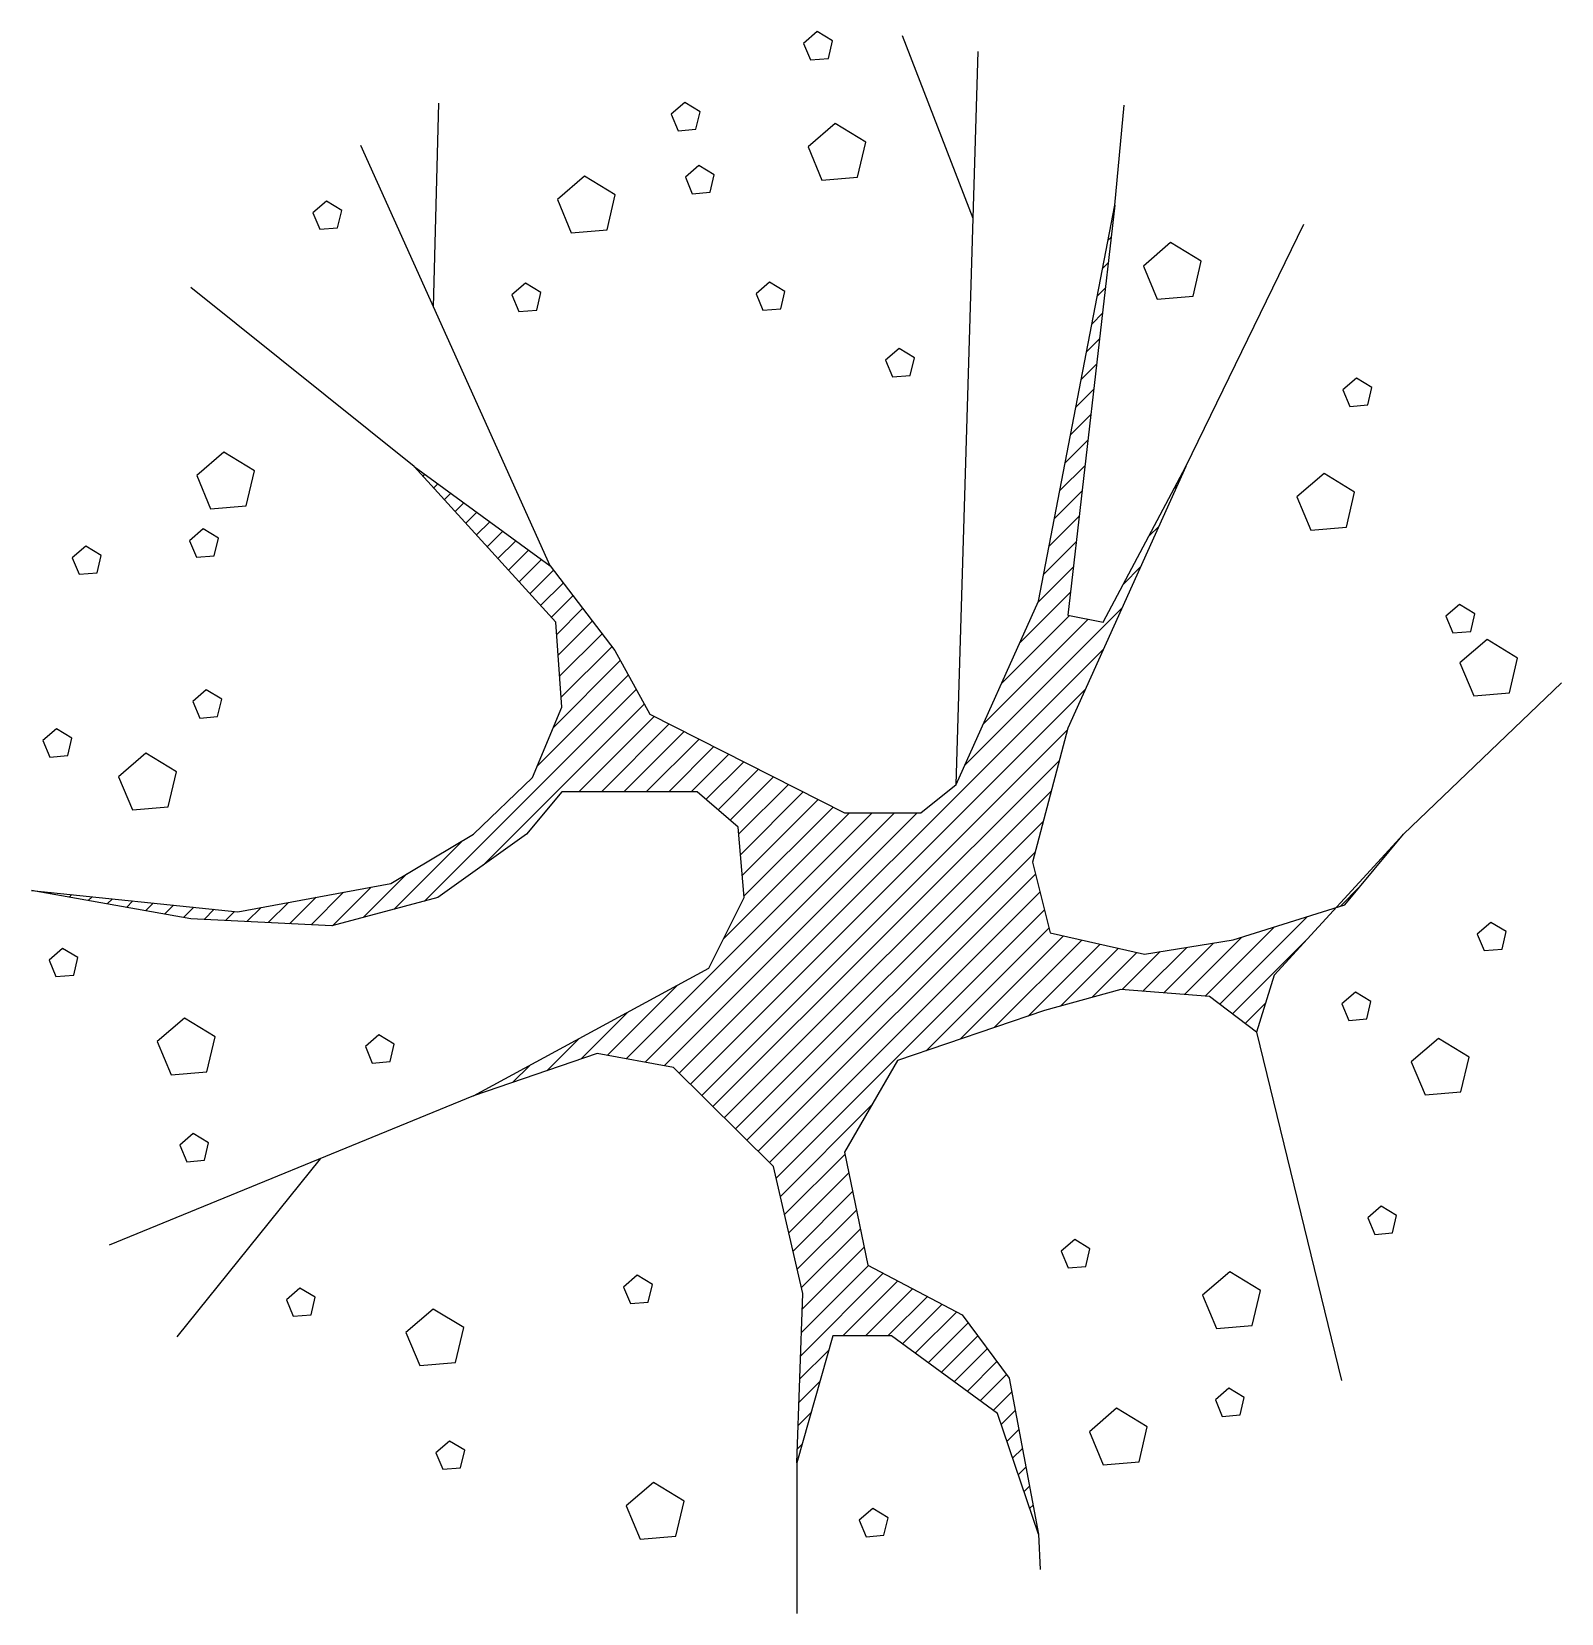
# Model space of a CAD drawing. Extents: x 8 to 490, y 9 to 507.
import ezdxf

# ---------------------------------------------------------------- set-up
doc = ezdxf.new("R2010")
doc.units = 0
doc.header["$LTSCALE"] = 25
doc.header["$MEASUREMENT"] = 0
doc.layers.get('0').update_dxf_attribs({"linetype": 'CONTINUOUS'})

msp = doc.modelspace()

# ---------------------------------------------------------------- linework, layer by layer
at = {"color": 0, "linetype": 'ByBlock'}
for p, q in [((304.96, 448.45), (282.72, 505.93)), ((299.61, 270.08), (306.53, 501)), ((135.05, 420.54), (136.66, 484.78)), ((349.6, 452.62), (352.51, 484.15)), ((171.72, 339.02), (112.17, 471.42)), ((325.53, 327.9), (349.6, 452.62)), ((349.6, 452.62), (334.79, 323.46)), ((349.16, 450.34), (349.37, 450.54)), ((371.96, 370.33), (409.11, 446.61)), ((347.47, 441.58), (348.45, 442.56)), ((345.78, 432.82), (347.53, 434.57)), ((128.99, 370.33), (58.57, 426.72)), ((344.09, 424.05), (346.62, 426.58)), ((342.4, 415.29), (345.7, 418.59)), ((340.71, 406.53), (344.79, 410.61)), ((281.63, 407.45), (277.35, 403.77)), ((277.35, 403.77), (279.53, 398.56)), ((286.45, 404.52), (281.63, 407.45)), ((285.16, 399.02), (286.45, 404.52)), ((279.53, 398.56), (285.16, 399.02)), ((339.02, 397.77), (343.87, 402.62)), ((337.33, 389.01), (342.95, 394.63)), ((335.64, 380.24), (342.04, 386.65)), ((333.94, 371.48), (341.12, 378.66)), ((128.99, 370.33), (171.72, 339.02)), ((173.57, 321.23), (128.99, 370.33)), ((332.25, 362.72), (340.21, 370.67)), ((371.96, 370.33), (334.79, 287.87)), ((345.9, 321.23), (371.96, 370.33)), ((131.76, 367.28), (132.34, 367.87)), ((135.12, 363.58), (136.43, 364.88)), ((368.28, 363.39), (369.29, 364.4)), ((138.49, 359.87), (140.51, 361.89)), ((141.85, 356.16), (144.59, 358.9)), ((330.56, 353.96), (339.29, 362.69)), ((145.22, 352.46), (148.67, 355.91)), ((328.87, 345.2), (338.37, 354.7)), ((148.58, 348.75), (152.75, 352.92)), ((151.95, 345.05), (156.83, 349.93)), ((360.28, 348.32), (363.49, 351.53)), ((155.31, 341.34), (160.91, 346.94)), ((158.68, 337.63), (164.99, 343.95)), ((327.18, 336.43), (337.46, 346.71)), ((162.04, 333.93), (169.07, 340.96)), ((171.72, 339.02), (192.08, 312.34)), ((165.41, 330.22), (172.79, 337.61)), ((325.38, 327.56), (336.54, 338.72)), ((352.28, 333.25), (357.68, 338.65)), ((168.77, 326.52), (175.85, 333.6)), ((172.14, 322.81), (178.92, 329.59)), ((319.64, 314.75), (335.63, 330.74)), ((173.83, 317.43), (181.98, 325.58)), ((299.61, 270.08), (325.53, 327.9)), ((302.4, 276.3), (351.88, 325.78)), ((175.42, 294.54), (173.57, 321.23)), ((174.29, 310.82), (185.04, 321.57)), ((308.15, 289.11), (341.2, 322.17)), ((313.89, 301.93), (335.31, 323.35)), ((334.79, 323.46), (345.9, 321.23)), ((174.75, 304.21), (188.1, 317.56)), ((172.7, 288.02), (193.84, 309.16)), ((175.21, 297.6), (191.16, 313.55)), ((192.08, 312.34), (203.19, 292.32)), ((212.37, 179.2), (346.07, 312.9)), ((167.66, 275.91), (196.37, 304.62)), ((132.2, 233.38), (198.89, 300.07)), ((215.93, 175.68), (340.27, 300.03)), ((440.47, 254.51), (490.16, 302.18)), ((150.52, 244.62), (201.42, 295.52)), ((166.16, 272.3), (175.42, 294.54)), ((180.82, 267.86), (204.58, 291.61)), ((187.89, 267.86), (209.27, 289.23)), ((203.19, 292.32), (264.43, 261.18)), ((194.96, 267.86), (213.96, 286.85)), ((202.04, 267.86), (218.64, 284.46)), ((219.48, 172.16), (334.65, 287.33)), ((334.79, 287.87), (323.68, 245.62)), ((209.11, 267.86), (223.33, 282.08)), ((216.18, 267.86), (228.02, 279.7)), ((220.83, 265.44), (232.71, 277.32)), ((223.03, 168.65), (332.13, 277.74)), ((224.63, 262.17), (237.39, 274.93)), ((147.65, 254.51), (166.16, 272.3)), ((228.44, 258.9), (242.08, 272.55)), ((231.15, 254.54), (246.77, 270.17)), ((288.5, 261.18), (299.61, 270.08)), ((175.42, 267.86), (164.31, 254.51)), ((218, 267.86), (175.42, 267.86)), ((230.96, 256.74), (218, 267.86)), ((226.59, 165.13), (329.61, 268.15)), ((231.69, 248.01), (251.46, 267.78)), ((232.23, 241.49), (256.15, 265.4)), ((195.67, 183.71), (273.14, 261.18)), ((201.64, 182.61), (280.22, 261.18)), ((207.61, 181.5), (287.29, 261.18)), ((226.26, 221.37), (266.07, 261.18)), ((232.78, 234.96), (260.83, 263.02)), ((264.43, 261.18), (288.5, 261.18)), ((121.58, 238.95), (147.65, 254.51)), ((164.31, 254.51), (136.39, 234.5)), ((230.14, 161.62), (327.08, 258.56)), ((232.82, 234.5), (230.96, 256.74)), ((440.47, 254.51), (399.74, 210.03)), ((421.96, 232.27), (440.47, 254.51)), ((122.55, 230.8), (144.22, 252.46)), ((233.7, 158.1), (324.56, 248.96)), ((323.68, 245.62), (329.24, 223.38)), ((112.91, 228.23), (126.66, 241.98)), ((237.25, 154.58), (324.6, 241.93)), ((58.63, 227.83), (8.5, 236.72)), ((8.5, 236.72), (73.44, 230.05)), ((14.31, 235.69), (14.7, 236.08)), ((20.31, 234.63), (21.11, 235.43)), ((26.32, 233.56), (27.52, 234.77)), ((73.44, 230.05), (121.58, 238.95)), ((89.74, 226.27), (98.07, 234.6)), ((96.47, 225.93), (106.74, 236.2)), ((136.39, 234.5), (103.07, 225.6)), ((103.26, 225.65), (115.42, 237.81)), ((221.71, 212.26), (232.82, 234.5)), ((240.81, 151.07), (326.02, 236.27)), ((420.57, 231.84), (426.65, 237.92)), ((32.32, 232.49), (33.94, 234.11)), ((38.33, 231.43), (40.35, 233.45)), ((44.33, 230.36), (46.76, 232.79)), ((50.34, 229.3), (53.17, 232.13)), ((56.34, 228.23), (59.59, 231.47)), ((62.8, 227.62), (66, 230.81)), ((69.53, 227.28), (72.41, 230.16)), ((76.27, 226.94), (80.72, 231.39)), ((83, 226.61), (89.39, 233)), ((242.93, 146.12), (327.43, 230.62)), ((386.78, 221.15), (421.96, 232.27)), ((103.07, 225.6), (58.63, 227.83)), ((290.13, 186.25), (328.84, 224.96)), ((378.06, 203.47), (399.89, 225.3)), ((382.58, 200.91), (410.23, 228.57)), ((300.84, 189.89), (333.4, 222.44)), ((311.56, 193.53), (339.17, 221.14)), ((322.27, 197.17), (344.94, 219.84)), ((329.24, 223.38), (358.86, 216.71)), ((358.86, 216.71), (386.78, 221.15)), ((364.96, 204.51), (380.63, 220.17)), ((371.51, 203.99), (389.56, 222.03)), ((386.59, 197.86), (410.25, 221.51)), ((332.5, 200.33), (350.71, 218.54)), ((342.28, 203.04), (356.48, 217.24)), ((351.86, 205.55), (363.8, 217.49)), ((358.41, 205.03), (372.21, 218.83)), ((147.65, 172.05), (221.71, 212.26)), ((399.74, 210.03), (394.18, 192.07)), ((189.7, 184.81), (211.73, 206.84)), ((351.46, 205.59), (327.39, 198.91)), ((379.37, 203.36), (351.46, 205.59)), ((394.18, 192.07), (379.37, 203.36)), ((390.61, 194.8), (397, 201.2)), ((181.49, 183.67), (196.26, 198.45)), ((327.39, 198.91), (281.1, 183.17)), ((170.72, 179.97), (180.8, 190.05)), ((394.18, 192.07), (420.94, 82.42)), ((186.53, 185.4), (147.65, 172.05)), ((210.6, 180.95), (186.53, 185.4)), ((159.95, 176.28), (165.33, 181.65)), ((242.07, 149.82), (210.6, 180.95)), ((281.1, 183.17), (264.43, 154.26)), ((147.65, 172.05), (32.86, 124.98)), ((149.19, 172.58), (149.86, 173.26)), ((244.26, 140.37), (272.99, 169.1)), ((99.34, 152.24), (54.24, 96.11)), ((251.33, 109.78), (242.07, 149.82)), ((245.59, 134.63), (264.57, 153.61)), ((264.43, 154.26), (271.84, 118.68)), ((246.91, 128.89), (265.79, 147.76)), ((248.24, 123.14), (267.01, 141.91)), ((249.57, 117.4), (268.22, 136.06)), ((250.9, 111.66), (269.44, 130.2)), ((251.16, 104.85), (270.66, 124.35)), ((250.65, 90.2), (276.62, 116.17)), ((250.91, 97.52), (271.98, 118.6)), ((271.84, 118.68), (301.46, 103.11)), ((249.48, 56.41), (251.33, 109.78)), ((263.96, 96.44), (281.26, 113.73)), ((271.03, 96.44), (285.89, 111.3)), ((278.11, 96.44), (290.53, 108.86)), ((282.67, 93.93), (295.16, 106.42)), ((286.74, 90.94), (299.8, 103.99)), ((290.82, 87.94), (303.39, 100.51)), ((301.46, 103.11), (316.28, 83.1)), ((260.73, 96.44), (249.48, 56.41)), ((279.25, 96.44), (260.73, 96.44)), ((312.57, 71.98), (279.25, 96.44)), ((294.9, 84.95), (306.4, 96.45)), ((250.4, 82.87), (259.47, 91.94)), ((298.98, 81.96), (309.4, 92.38)), ((303.05, 78.96), (312.41, 88.32)), ((250.14, 75.55), (256.7, 82.11)), ((307.13, 75.97), (315.42, 84.26)), ((316.28, 83.1), (325.53, 34)), ((311.21, 72.98), (317.08, 78.84)), ((249.89, 68.22), (253.94, 72.27)), ((325.53, 34), (312.57, 71.98)), ((313.77, 68.47), (318.2, 72.89)), ((315.57, 63.19), (319.32, 66.95)), ((249.64, 60.9), (251.17, 62.44)), ((317.37, 57.92), (320.44, 61)), ((249.48, 56.41), (249.48, 9.02)), ((319.17, 52.65), (321.57, 55.05)), ((320.97, 47.38), (322.69, 49.1)), ((322.77, 42.11), (323.81, 43.15)), ((325.53, 34), (326.1, 22.85))]:
    msp.add_line(p, q, dxfattribs=at)
for points in [[(253.76, 498.4), (259.39, 498.87), (260.68, 504.37), (255.86, 507.3), (251.58, 503.61), (253.76, 498.4)], [(212.06, 476.07), (217.68, 476.53), (218.98, 482.03), (214.15, 484.96), (209.87, 481.27), (212.06, 476.07)], [(257.32, 460.54), (268.58, 461.48), (271.17, 472.47), (261.51, 478.33), (252.96, 470.96), (257.32, 460.54)], [(216.53, 456.25), (222.15, 456.71), (223.45, 462.21), (218.62, 465.14), (214.34, 461.46), (216.53, 456.25)], [(178.43, 443.96), (189.68, 444.89), (192.27, 455.88), (182.62, 461.74), (174.06, 454.37), (178.43, 443.96)], [(99.21, 445.03), (104.84, 445.5), (106.13, 450.99), (101.31, 453.92), (97.03, 450.24), (99.21, 445.03)], [(362.93, 423.04), (374.18, 423.98), (376.77, 434.97), (367.12, 440.83), (358.56, 433.46), (362.93, 423.04)], [(161.93, 419.13), (167.55, 419.6), (168.85, 425.09), (164.02, 428.02), (159.74, 424.34), (161.93, 419.13)], [(238.76, 419.51), (244.39, 419.98), (245.69, 425.47), (240.86, 428.4), (236.58, 424.72), (238.76, 419.51)], [(423.58, 389.24), (429.21, 389.7), (430.5, 395.2), (425.68, 398.13), (421.4, 394.44), (423.58, 389.24)], [(64.83, 357.01), (76.09, 357.94), (78.68, 368.93), (69.02, 374.79), (60.47, 367.42), (64.83, 357.01)], [(411.24, 350.28), (422.49, 351.21), (425.08, 362.21), (415.43, 368.07), (406.87, 360.7), (411.24, 350.28)], [(60.38, 341.73), (66.01, 342.19), (67.31, 347.69), (62.48, 350.62), (58.2, 346.93), (60.38, 341.73)], [(23.47, 336.34), (29.09, 336.8), (30.39, 342.3), (25.56, 345.23), (21.28, 341.55), (23.47, 336.34)], [(455.99, 317.9), (461.61, 318.36), (462.91, 323.86), (458.08, 326.79), (453.8, 323.11), (455.99, 317.9)], [(462.56, 298.05), (473.81, 298.98), (476.4, 309.97), (466.75, 315.83), (458.19, 308.46), (462.56, 298.05)], [(61.41, 291.07), (67.04, 291.54), (68.33, 297.03), (63.5, 299.96), (59.23, 296.28), (61.41, 291.07)], [(14.24, 278.75), (19.86, 279.22), (21.16, 284.72), (16.33, 287.65), (12.06, 283.96), (14.24, 278.75)], [(40.22, 262.16), (51.48, 263.1), (54.07, 274.09), (44.41, 279.95), (35.86, 272.58), (40.22, 262.16)], [(465.88, 217.81), (471.51, 218.27), (472.8, 223.77), (467.97, 226.7), (463.7, 223.01), (465.88, 217.81)], [(16.16, 209.62), (21.79, 210.09), (23.08, 215.58), (18.26, 218.51), (13.98, 214.83), (16.16, 209.62)], [(423.26, 195.8), (428.89, 196.27), (430.19, 201.76), (425.36, 204.69), (421.08, 201.01), (423.26, 195.8)], [(52.4, 178.71), (63.65, 179.65), (66.24, 190.64), (56.59, 196.5), (48.03, 189.13), (52.4, 178.71)], [(115.76, 182.37), (121.38, 182.84), (122.68, 188.33), (117.85, 191.26), (113.57, 187.58), (115.76, 182.37)], [(447.24, 172.34), (458.5, 173.27), (461.09, 184.27), (451.44, 190.13), (442.88, 182.76), (447.24, 172.34)], [(57.31, 151.27), (62.93, 151.74), (64.23, 157.23), (59.4, 160.16), (55.12, 156.48), (57.31, 151.27)], [(431.38, 128.41), (437, 128.88), (438.3, 134.37), (433.47, 137.3), (429.19, 133.62), (431.38, 128.41)], [(334.82, 117.86), (340.45, 118.32), (341.74, 123.82), (336.92, 126.75), (332.64, 123.07), (334.82, 117.86)], [(197.02, 106.62), (202.65, 107.08), (203.95, 112.58), (199.12, 115.51), (194.84, 111.83), (197.02, 106.62)], [(381.57, 98.8), (392.82, 99.74), (395.41, 110.73), (385.76, 116.59), (377.2, 109.22), (381.57, 98.8)], [(90.89, 102.61), (96.52, 103.08), (97.81, 108.58), (92.99, 111.51), (88.71, 107.82), (90.89, 102.61)], [(130.72, 87.1), (141.97, 88.04), (144.56, 99.03), (134.91, 104.89), (126.35, 97.52), (130.72, 87.1)], [(383.4, 71.05), (389.03, 71.52), (390.32, 77.01), (385.5, 79.94), (381.22, 76.26), (383.4, 71.05)], [(345.94, 55.85), (357.19, 56.78), (359.78, 67.77), (350.13, 73.63), (341.57, 66.26), (345.94, 55.85)], [(137.93, 54.42), (143.56, 54.89), (144.86, 60.39), (140.03, 63.32), (135.75, 59.63), (137.93, 54.42)], [(200.06, 32.44), (211.32, 33.38), (213.91, 44.37), (204.26, 50.23), (195.7, 42.86), (200.06, 32.44)], [(271.24, 33.18), (276.87, 33.64), (278.16, 39.14), (273.34, 42.07), (269.06, 38.38), (271.24, 33.18)]]:
    msp.add_lwpolyline(points, dxfattribs=at)

doc.saveas('drawing.dxf')
